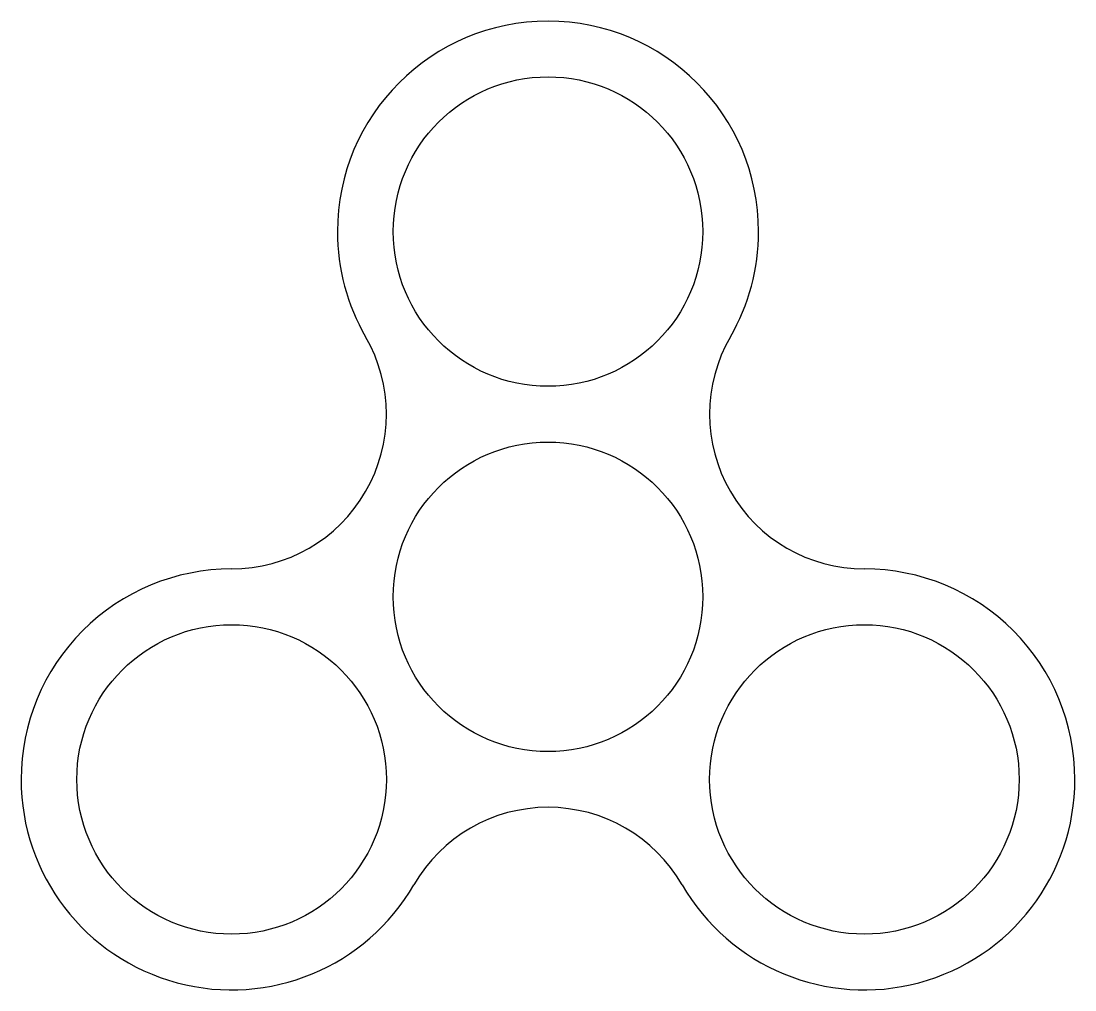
# Model space of a CAD drawing. Header units: millimetres. Extents: x -37.8 to 37.8, y -28.2 to 41.3.
import ezdxf

# ---------------------------------------------------------------- set-up
doc = ezdxf.new("R2010")
doc.units = ezdxf.units.MM
doc.layers.get('0').update_dxf_attribs({"lineweight": 25})
doc.layers.add('visible', color=16, linetype='Continuous', lineweight=25, true_color=0x800000)

msp = doc.modelspace()

# ---------------------------------------------------------------- linework, layer by layer
for centre in [(0, 26.2), (0, 0), (-22.69, -13.1), (22.69, -13.1)]:
    msp.add_circle(centre, 11.1)
at = {"layer": 'visible', "flags": 128}
for points in [[(13.077, 18.65, 0.131652), (15.1, 26.2, 1), (-15.1, 26.2, 0.131652), (-13.077, 18.65)], [(-22.69, 2, 0.414214), (-37.79, -13.1, 0.767327), (-9.613, -20.65)], [(9.613, -20.65, 0.767327), (37.79, -13.1, 0.414214), (22.69, 2)]]:
    msp.add_lwpolyline(points, format="xyb", dxfattribs=at)
at = {"layer": 'visible'}
for centre, start, end in [((-22.69, 13.1), 270, 30), ((22.69, 13.1), 150, 270), ((0, -26.2), 30, 150)]:
    msp.add_arc(centre, 11.1, start, end, dxfattribs=at)

doc.saveas('drawing.dxf')
